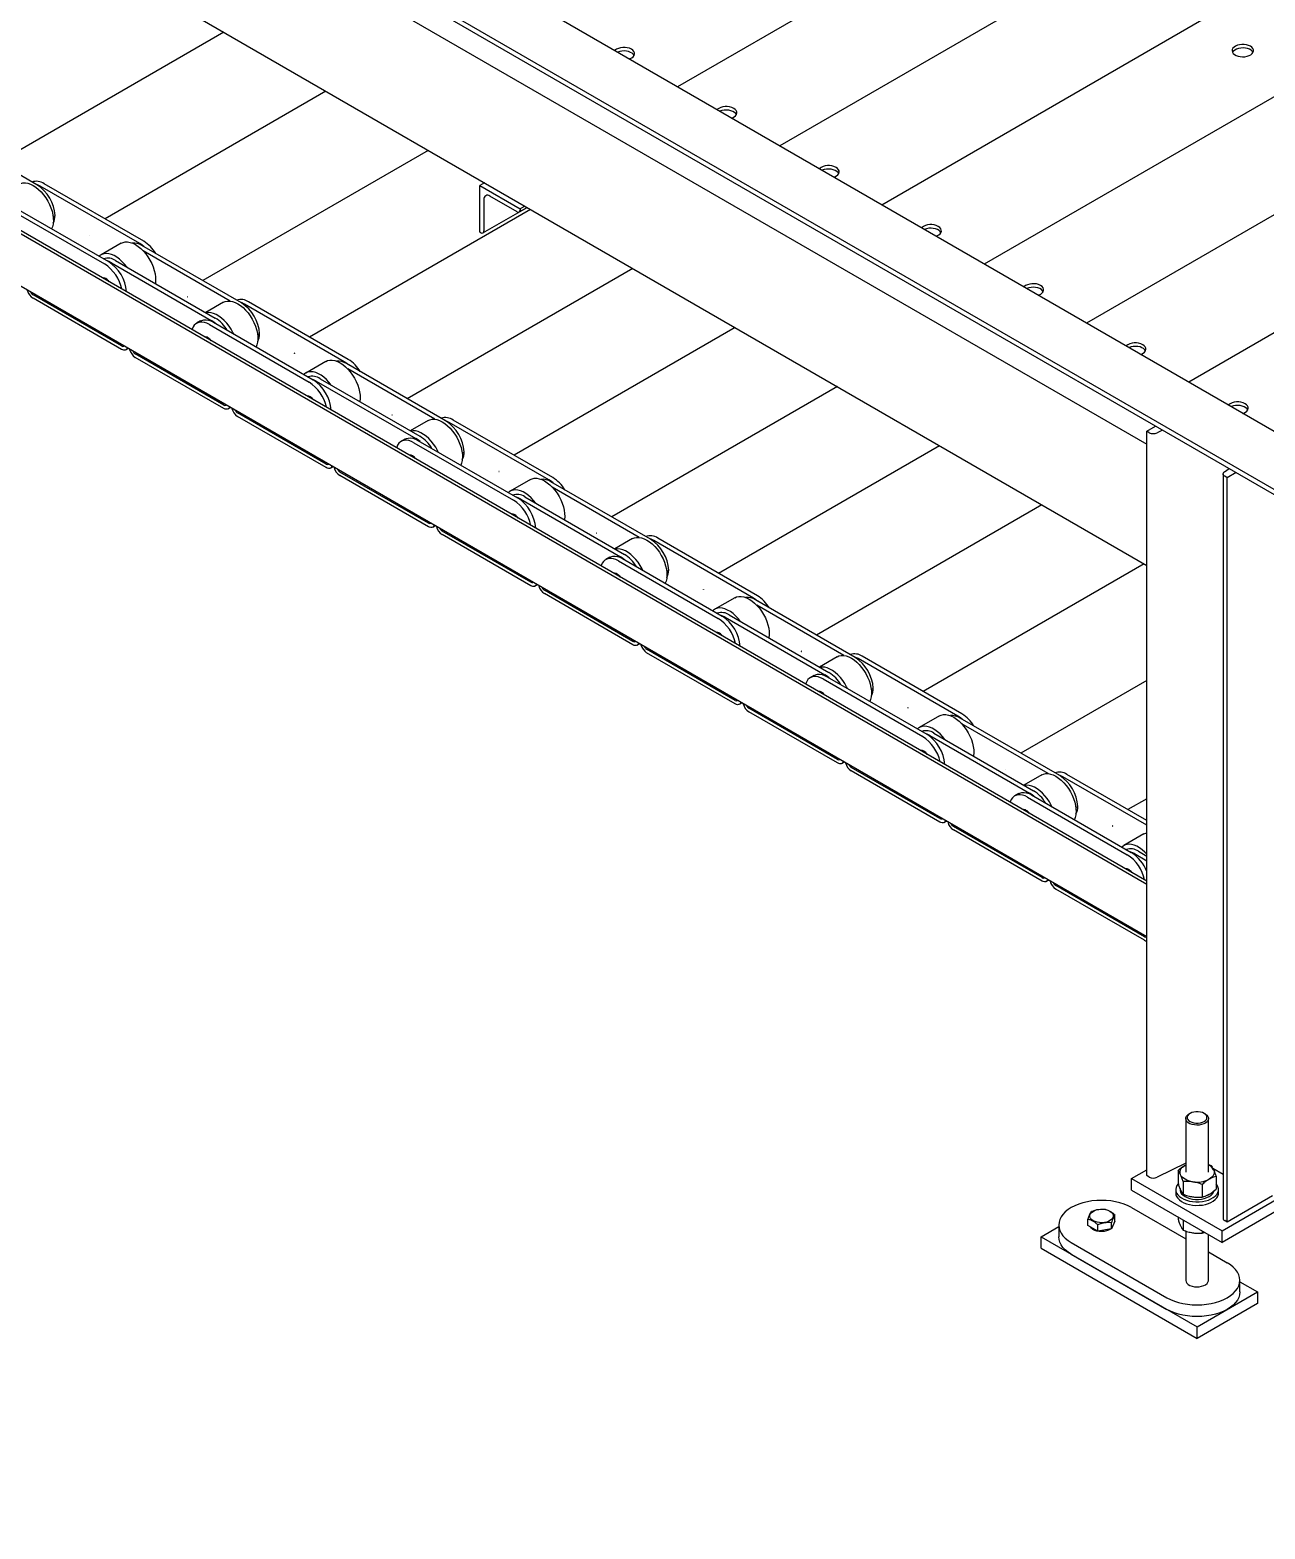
# Model space of a CAD drawing. Header units: millimetres. Extents: x 0 to 11880, y 0 to 8400.
# Drawn here: x 1890 to 2758, y 1337 to 2390 of the extents above; entities that cross this region are included whole.
import ezdxf

# ---------------------------------------------------------------- set-up
doc = ezdxf.new("R2010")
doc.units = ezdxf.units.MM
doc.header["$LTSCALE"] = 20

msp = doc.modelspace()

# ---------------------------------------------------------------- linework, layer by layer
at = {"color": 7, "linetype": 'Continuous', "lineweight": 25}
for p, q in [((4881.34, 885.49), (1653.4, 2748.94)), ((4845.99, 865.08), (1618.04, 2728.53)), ((1618.67, 2724.71), (4846.61, 861.25)), ((1705.73, 2658.11), (2674.46, 2098.87)), ((1705.73, 2573.13), (2674.46, 2013.89)), ((2588.87, 2490.74), (2344.77, 2349.82)), ((2660.72, 2449.27), (2416.61, 2308.35)), ((2732.56, 2407.8), (2488.45, 2266.87)), ((2026.08, 2388.2), (1867.67, 2296.75)), ((2804.4, 2366.32), (2560.29, 2225.4)), ((2674.46, 1792.19), (1705.73, 2351.43)), ((2674.46, 1789.78), (1705.73, 2349.02)), ((2097.92, 2346.72), (1942.69, 2257.11)), ((1894.88, 2281.04), (1824.87, 2321.46)), ((2876.24, 2324.85), (2632.13, 2183.93)), ((2674.46, 1753.04), (1705.73, 2312.28)), ((2169.76, 2305.25), (2011.35, 2213.8)), ((1967.07, 2239.77), (1897.07, 2280.19)), ((1969.9, 2241.41), (1899.9, 2281.82)), ((2209.32, 2282.41), (2206, 2280.5)), ((2206, 2280.5), (2234.29, 2264.17)), ((2206, 2247.84), (2206, 2280.5)), ((2232.17, 2262.13), (2213.07, 2273.15)), ((2948.08, 2283.38), (2703.98, 2142.45)), ((1872.33, 2265.9), (1942.32, 2225.49)), ((1875.15, 2267.53), (1945.15, 2227.12)), ((2241.6, 2263.78), (2086.38, 2174.17)), ((2208.21, 2247.28), (2239.19, 2265.17)), ((2208.83, 2270.7), (2208.83, 2248.66)), ((2233.67, 2261.98), (2239.19, 2265.17)), ((2237.6, 2266.09), (2234.29, 2264.17)), ((2234.29, 2264.17), (2234.29, 2263.36)), ((1906.24, 2258.62), (1907.6, 2259.41)), ((2206.71, 2247.43), (2206, 2247.84)), ((1954.1, 2240.03), (1939.96, 2231.87)), ((2038.56, 2198.1), (1968.56, 2238.51)), ((2030.57, 2199.44), (1969.48, 2234.71)), ((1947.35, 2226.26), (2017.34, 2185.85)), ((1950.18, 2227.89), (2020.17, 2187.49)), ((2313.44, 2222.3), (2155.04, 2130.86)), ((1942.26, 2215.58), (1941.65, 2215.23)), ((1954.34, 2167.92), (1892.12, 2203.84)), ((1954.34, 2165.47), (1892.12, 2201.39)), ((2025.95, 2198.56), (2013.47, 2191.36)), ((2110.76, 2156.83), (2040.75, 2197.24)), ((2113.59, 2158.46), (2043.58, 2198.87)), ((2009.84, 2185.47), (2007.01, 2183.84)), ((2016.01, 2182.95), (2086, 2142.54)), ((2018.84, 2184.58), (2088.83, 2144.18)), ((2385.29, 2180.83), (2230.06, 2091.22)), ((2014.1, 2174.11), (2013.49, 2173.76)), ((2049.92, 2175.68), (2051.28, 2176.46)), ((1957.34, 2165.17), (1958.94, 2166.1)), ((2026.19, 2126.45), (1963.96, 2162.37)), ((2026.19, 2124), (1963.96, 2159.92)), ((2097.79, 2157.08), (2083.65, 2148.92)), ((2182.25, 2115.15), (2112.24, 2155.56)), ((2174.26, 2116.5), (2113.16, 2151.77)), ((2091.03, 2143.31), (2161.03, 2102.91)), ((2093.86, 2144.95), (2163.86, 2104.54)), ((2457.13, 2139.36), (2298.72, 2047.91)), ((2085.94, 2132.63), (2085.33, 2132.28)), ((2029.19, 2123.7), (2030.78, 2124.62)), ((2098.03, 2084.97), (2035.8, 2120.9)), ((2098.03, 2082.52), (2035.8, 2118.45)), ((2169.63, 2115.61), (2157.15, 2108.41)), ((2257.27, 2075.51), (2187.27, 2115.93)), ((2254.44, 2073.88), (2184.44, 2114.29)), ((2674.46, 2108.06), (2680.65, 2111.63)), ((2676.24, 2107.03), (2674.46, 2108.06)), ((2674.46, 1585.47), (2674.46, 2108.06)), ((2685.54, 2108.82), (2681.66, 2106.91)), ((2153.52, 2102.53), (2150.69, 2100.89)), ((2159.69, 2100), (2229.69, 2059.6)), ((2162.52, 2101.64), (2232.52, 2061.23)), ((2528.97, 2097.88), (2373.75, 2008.27)), ((2157.78, 2091.16), (2157.18, 2090.81)), ((2193.6, 2092.73), (2194.97, 2093.52)), ((2101.03, 2082.23), (2102.63, 2083.15)), ((2169.87, 2043.5), (2107.64, 2079.42)), ((2169.87, 2041.05), (2107.64, 2076.97)), ((2241.47, 2074.14), (2227.33, 2065.97)), ((2728.08, 2078.06), (2728.08, 1555.47)), ((2729.04, 2079.56), (2732.34, 2081.79)), ((2731.03, 2075.4), (2729.26, 2076.42)), ((2737.22, 2078.98), (2731.03, 2075.4)), ((2731.03, 1552.81), (2731.03, 2075.4)), ((2325.93, 2032.2), (2255.93, 2072.62)), ((2317.94, 2033.55), (2256.85, 2068.82)), ((2234.72, 2060.37), (2304.71, 2019.96)), ((2237.55, 2062), (2307.54, 2021.59)), ((2600.81, 2056.41), (2442.41, 1964.96)), ((2172.87, 2040.75), (2174.47, 2041.68)), ((2229.62, 2049.69), (2229.02, 2049.34)), ((2241.71, 2002.03), (2179.49, 2037.95)), ((2241.71, 1999.58), (2179.49, 2035.5)), ((2313.31, 2032.66), (2300.84, 2025.46)), ((2398.13, 1990.93), (2328.12, 2031.35)), ((2400.95, 1992.57), (2330.95, 2032.98)), ((2297.21, 2019.58), (2294.38, 2017.95)), ((2303.38, 2017.06), (2373.37, 1976.65)), ((2306.21, 2018.69), (2376.2, 1978.28)), ((2337.29, 2009.78), (2338.65, 2010.57)), ((2672.65, 2014.94), (2517.43, 1925.33)), ((2244.71, 1999.28), (2246.31, 2000.2)), ((2301.47, 2008.21), (2300.86, 2007.86)), ((2313.55, 1960.55), (2251.33, 1996.48)), ((2313.55, 1958.1), (2251.33, 1994.03)), ((2385.16, 1991.19), (2371.01, 1983.03)), ((2469.61, 1949.26), (2399.61, 1989.67)), ((2381.23, 1979.05), (2451.22, 1938.65)), ((2461.62, 1950.6), (2400.53, 1985.87)), ((2378.4, 1977.42), (2448.4, 1937.01)), ((2316.55, 1957.81), (2318.15, 1958.73)), ((2373.31, 1966.74), (2372.7, 1966.39)), ((2385.4, 1919.08), (2323.17, 1955)), ((2385.4, 1916.63), (2323.17, 1952.55)), ((2457, 1949.72), (2444.52, 1942.51)), ((2541.81, 1907.99), (2471.81, 1948.4)), ((2544.64, 1909.62), (2474.63, 1950.03)), ((2440.89, 1936.63), (2438.06, 1935)), ((2447.06, 1934.11), (2517.06, 1893.7)), ((2449.89, 1935.74), (2519.88, 1895.34)), ((2480.97, 1926.83), (2482.34, 1927.62)), ((2674.46, 1933.03), (2586.09, 1882.02)), ((2388.4, 1916.33), (2389.99, 1917.26)), ((2445.15, 1925.27), (2444.54, 1924.92)), ((2457.24, 1877.61), (2395.01, 1913.53)), ((2457.24, 1875.16), (2395.01, 1911.08)), ((2528.84, 1908.24), (2514.7, 1900.08)), ((2613.3, 1866.31), (2543.29, 1906.72)), ((2522.09, 1894.47), (2592.08, 1854.07)), ((2524.91, 1896.11), (2594.91, 1855.7)), ((2605.31, 1867.66), (2544.21, 1902.93)), ((2516.99, 1883.79), (2516.39, 1883.44)), ((2460.24, 1874.86), (2461.84, 1875.78)), ((2529.08, 1836.13), (2466.85, 1872.05)), ((2529.08, 1833.68), (2466.85, 1869.6)), ((2600.68, 1866.77), (2588.21, 1859.57)), ((2674.46, 1831.41), (2615.49, 1865.45)), ((2674.46, 1834.67), (2618.32, 1867.08)), ((2584.58, 1853.69), (2581.75, 1852.05)), ((2593.57, 1852.79), (2663.57, 1812.39)), ((2588.83, 1842.32), (2588.23, 1841.97)), ((2590.75, 1851.16), (2660.74, 1810.76)), ((2624.66, 1843.89), (2626.02, 1844.67)), ((2674.46, 1850.09), (2661.11, 1842.38)), ((2532.08, 1833.39), (2533.68, 1834.31)), ((2600.92, 1794.66), (2538.7, 1830.58)), ((2600.92, 1792.21), (2538.7, 1828.13)), ((2672.52, 1825.3), (2658.38, 1817.13)), ((2665.77, 1811.53), (2674.46, 1806.51)), ((2668.6, 1813.16), (2674.46, 1809.77)), ((2660.68, 1800.85), (2660.07, 1800.5)), ((2603.92, 1791.91), (2605.52, 1792.84)), ((2672.76, 1753.19), (2610.54, 1789.11)), ((2672.76, 1750.74), (2610.54, 1786.66)), ((2701.82, 1625.48), (2701.82, 1587.84)), ((2704.87, 1629.16), (2704.16, 1628.75)), ((2715.47, 1628.75), (2714.77, 1629.16)), ((2717.82, 1587.84), (2717.82, 1625.48)), ((2663.86, 1583.43), (2674.46, 1589.55)), ((2701.82, 1594.24), (2681.66, 1584.32)), ((2701.33, 1592.74), (2701.82, 1593)), ((2701.33, 1592.74), (2701.82, 1592.99)), ((2717.82, 1593.25), (2719.62, 1592.62)), ((2728.08, 1586.35), (2720.97, 1590.46)), ((2663.86, 1583.43), (2727.49, 1546.69)), ((2663.86, 1575.26), (2663.86, 1583.43)), ((2676.24, 1584.45), (2674.46, 1585.47)), ((2696.43, 1589.04), (2696.43, 1580.17)), ((2700.02, 1581.31), (2700.02, 1572.44)), ((2713.4, 1579.24), (2713.4, 1570.37)), ((2723.2, 1584.9), (2723.2, 1576.03)), ((2663.86, 1575.26), (2727.49, 1538.53)), ((2694.82, 1575.67), (2694.82, 1573.22)), ((2697.82, 1576.42), (2697.82, 1575.67)), ((2698.16, 1575.58), (2698.23, 1575.43)), ((2724.82, 1573.22), (2724.82, 1575.67)), ((2727.49, 1546.69), (2769.92, 1571.18)), ((2762.85, 1571.18), (2731.03, 1552.81)), ((2652.12, 1553.5), (2652.12, 1557.85)), ((2663.86, 1563.01), (2701.82, 1541.09)), ((2769.92, 1563.02), (2727.49, 1538.53)), ((2600.22, 1542.6), (2612.64, 1549.77)), ((2612.64, 1550.76), (2612.64, 1542.6)), ((2633.16, 1550.56), (2633.16, 1554.92)), ((2640.1, 1546.56), (2633.16, 1550.56)), ((2640.1, 1546.56), (2640.1, 1550.91)), ((2649.58, 1548.02), (2640.1, 1546.56)), ((2652.12, 1553.5), (2649.58, 1548.02)), ((2649.58, 1548.02), (2649.58, 1552.38)), ((2696.43, 1556.46), (2696.43, 1554.94)), ((2700.02, 1554.39), (2700.02, 1547.21)), ((2731.03, 1552.81), (2729.26, 1553.84)), ((2600.22, 1542.6), (2709.82, 1479.33)), ((2600.22, 1534.43), (2600.22, 1542.6)), ((2621.43, 1538.52), (2688.6, 1499.74)), ((2701.82, 1546.59), (2701.82, 1511.98)), ((2713.4, 1546.66), (2713.4, 1545.14)), ((2717.82, 1511.98), (2717.82, 1544.11)), ((2727.49, 1538.53), (2727.49, 1546.69)), ((2600.22, 1534.43), (2709.82, 1471.16)), ((2621.43, 1530.35), (2688.6, 1491.57)), ((2717.82, 1531.86), (2731.03, 1524.23)), ((2739.82, 1503.82), (2739.82, 1511.98)), ((2739.82, 1510.99), (2752.24, 1503.82)), ((2709.82, 1479.33), (2752.24, 1503.82)), ((2752.24, 1495.65), (2709.82, 1471.16)), ((2752.24, 1503.82), (2752.24, 1495.65)), ((2709.82, 1471.16), (2709.82, 1479.33))]:
    msp.add_line(p, q, dxfattribs=at)
at = {"color": 7, "linetype": 'Continuous', "lineweight": 25, "flags": 128}
for points in [[(2747.23, 2378.31), (2745.96, 2378.9), (2744.51, 2379.31), (2742.93, 2379.54), (2741.31, 2379.57), (2739.72, 2379.39), (2738.23, 2379.02), (2736.91, 2378.47), (2735.83, 2377.78), (2735.03, 2376.96), (2734.56, 2376.07), (2734.42, 2375.13), (2734.64, 2374.21), (2735.2, 2373.33), (2736.08, 2372.54), (2737.22, 2371.88), (2738.59, 2371.37), (2740.11, 2371.05), (2741.72, 2370.92), (2743.34, 2371), (2744.89, 2371.27), (2746.3, 2371.73), (2747.5, 2372.36), (2748.45, 2373.12), (2749.09, 2373.98), (2749.4, 2374.9), (2749.35, 2375.84), (2748.96, 2376.74), (2748.24, 2377.58), (2747.23, 2378.31)], [(2314.39, 2371.9), (2313.91, 2372.6), (2313.04, 2373.39), (2311.89, 2374.05), (2310.52, 2374.56), (2309, 2374.88), (2307.4, 2375.01), (2305.78, 2374.93), (2304.23, 2374.66), (2302.82, 2374.19), (2302.66, 2374.13)], [(2310.91, 2369.37), (2311.57, 2369.61), (2312.78, 2370.24), (2313.72, 2371), (2314.36, 2371.86), (2314.67, 2372.78), (2314.62, 2373.71), (2314.23, 2374.62), (2313.51, 2375.46), (2312.5, 2376.19)], [(2749.12, 2374.03), (2748.64, 2374.72), (2747.77, 2375.51), (2746.62, 2376.18), (2745.25, 2376.68), (2743.73, 2377), (2742.12, 2377.13), (2740.51, 2377.05), (2738.96, 2376.78), (2737.55, 2376.32), (2736.34, 2375.69), (2735.39, 2374.93), (2734.75, 2374.07), (2734.73, 2374.03)], [(2386.23, 2330.43), (2385.75, 2331.13), (2384.88, 2331.92), (2383.73, 2332.58), (2382.37, 2333.08), (2380.84, 2333.41), (2379.24, 2333.53), (2377.62, 2333.46), (2376.07, 2333.18), (2374.66, 2332.72), (2374.5, 2332.65)], [(2382.75, 2327.89), (2383.41, 2328.14), (2384.62, 2328.76), (2385.56, 2329.52), (2386.2, 2330.38), (2386.51, 2331.3), (2386.47, 2332.24), (2386.07, 2333.15), (2385.35, 2333.99), (2384.34, 2334.72)], [(2458.07, 2288.96), (2457.6, 2289.66), (2456.72, 2290.44), (2455.58, 2291.11), (2454.21, 2291.61), (2452.69, 2291.93), (2451.08, 2292.06), (2449.46, 2291.98), (2447.91, 2291.71), (2446.5, 2291.25), (2446.35, 2291.18)], [(2454.59, 2286.42), (2455.25, 2286.66), (2456.46, 2287.29), (2457.41, 2288.05), (2458.05, 2288.91), (2458.35, 2289.83), (2458.31, 2290.77), (2457.92, 2291.67), (2457.2, 2292.51), (2456.18, 2293.24)], [(1882.26, 2281.5), (1883.5, 2282.06), (1885.05, 2282.39), (1886.74, 2282.41), (1888.52, 2282.09), (1890.38, 2281.46), (1892.26, 2280.51)], [(1892.26, 2280.51), (1894.15, 2279.28), (1896, 2277.78), (1897.78, 2276.03), (1899.47, 2274.07), (1901.03, 2271.94), (1902.43, 2269.67), (1903.65, 2267.3), (1904.66, 2264.87), (1905.46, 2262.43), (1906.02, 2260.03), (1906.33, 2257.69), (1906.4, 2255.48), (1906.21, 2253.42), (1905.77, 2251.55), (1905.22, 2250.17)], [(1897.07, 2280.19), (1895.29, 2281.07), (1894.09, 2281.5)], [(1932, 2245.73), (1932.01, 2245.7), (1932.02, 2245.66), (1932.04, 2245.63), (1932.07, 2245.61), (1932.1, 2245.6), (1932.12, 2245.6), (1932.14, 2245.62), (1932.14, 2245.65), (1932.14, 2245.69), (1932.12, 2245.72), (1932.1, 2245.75), (1932.07, 2245.77), (1932.04, 2245.78), (1932.02, 2245.78), (1932.01, 2245.76), (1932, 2245.73)], [(2529.91, 2247.48), (2529.44, 2248.18), (2528.56, 2248.97), (2527.42, 2249.63), (2526.05, 2250.14), (2524.53, 2250.46), (2522.92, 2250.59), (2521.31, 2250.51), (2519.75, 2250.24), (2518.34, 2249.77), (2518.19, 2249.71)], [(2526.43, 2244.95), (2527.09, 2245.19), (2528.3, 2245.82), (2529.25, 2246.58), (2529.89, 2247.44), (2530.19, 2248.36), (2530.15, 2249.29), (2529.76, 2250.2), (2529.04, 2251.04), (2528.02, 2251.77)], [(1957.95, 2223.4), (1956.34, 2225.44), (1954.6, 2227.29), (1952.78, 2228.92), (1950.91, 2230.29), (1949.02, 2231.39), (1947.14, 2232.18), (1945.32, 2232.65), (1943.58, 2232.8), (1941.96, 2232.63), (1940.47, 2232.13), (1939.16, 2231.32), (1938.65, 2230.88)], [(1954.1, 2240.03), (1955.34, 2240.59), (1956.9, 2240.92), (1958.58, 2240.93), (1960.37, 2240.62), (1962.22, 2239.98), (1964.1, 2239.04)], [(1964.1, 2239.04), (1965.99, 2237.81), (1967.84, 2236.3), (1969.62, 2234.56), (1971.31, 2232.6), (1972.87, 2230.47), (1974.27, 2228.19), (1975.49, 2225.82), (1976.51, 2223.4), (1977.3, 2220.96), (1977.86, 2218.55), (1978.17, 2216.22), (1978.24, 2214), (1978.05, 2211.94), (1978.03, 2211.82)], [(1970.05, 2237.65), (1968.85, 2238.6), (1967.07, 2239.77)], [(1947.35, 2226.26), (1945.57, 2227.14), (1944.37, 2227.57)], [(2598.28, 2203.47), (2598.94, 2203.72), (2600.14, 2204.34), (2601.09, 2205.1), (2601.73, 2205.96), (2602.04, 2206.88), (2601.99, 2207.82), (2601.6, 2208.73), (2600.88, 2209.57), (2599.86, 2210.3)], [(2000.66, 2202.42), (2000.67, 2202.39), (2000.68, 2202.35), (2000.7, 2202.32), (2000.73, 2202.3), (2000.76, 2202.29), (2000.78, 2202.29), (2000.8, 2202.31), (2000.8, 2202.34), (2000.8, 2202.37), (2000.78, 2202.41), (2000.76, 2202.44), (2000.73, 2202.46), (2000.7, 2202.47), (2000.68, 2202.47), (2000.67, 2202.45), (2000.66, 2202.42)], [(2601.75, 2206.01), (2601.28, 2206.71), (2600.41, 2207.5), (2599.26, 2208.16), (2597.89, 2208.66), (2596.37, 2208.99), (2594.76, 2209.11), (2593.15, 2209.04), (2591.6, 2208.76), (2590.19, 2208.3), (2590.03, 2208.23)], [(1982.28, 2191.78), (1982.28, 2191.81), (1982.28, 2191.84), (1982.3, 2191.85), (1982.32, 2191.86), (1982.35, 2191.85)], [(2033.12, 2176.34), (2032.6, 2177.38), (2031.29, 2179.71), (2029.81, 2181.92), (2028.18, 2183.97), (2026.44, 2185.82), (2024.62, 2187.45), (2022.75, 2188.82), (2020.86, 2189.91), (2018.99, 2190.7), (2017.16, 2191.18), (2015.42, 2191.33), (2013.81, 2191.16)], [(2025.95, 2198.56), (2027.18, 2199.11), (2028.74, 2199.45), (2030.42, 2199.46), (2032.21, 2199.14), (2034.06, 2198.51), (2035.95, 2197.57)], [(2035.95, 2197.57), (2037.83, 2196.33), (2039.68, 2194.83), (2041.47, 2193.08), (2043.15, 2191.13), (2044.71, 2188.99), (2046.11, 2186.72), (2047.33, 2184.35), (2048.35, 2181.92), (2049.14, 2179.49), (2049.7, 2177.08), (2050.02, 2174.75), (2050.08, 2172.53), (2049.89, 2170.47), (2049.45, 2168.6), (2048.91, 2167.22)], [(2040.75, 2197.24), (2038.97, 2198.12), (2037.77, 2198.55)], [(2016.01, 2182.95), (2014.23, 2183.83), (2012.49, 2184.41), (2010.81, 2184.67), (2009.24, 2184.61), (2007.8, 2184.22), (2006.52, 2183.52), (2005.43, 2182.53), (2004.54, 2181.25), (2003.88, 2179.71), (2003.78, 2179.37)], [(2009.84, 2185.47), (2010.63, 2185.85), (2012.07, 2186.24), (2013.64, 2186.3), (2015.31, 2186.04), (2017.06, 2185.47), (2018.84, 2184.58)], [(2020.32, 2183.73), (2019.12, 2184.68), (2017.34, 2185.85)], [(2670.12, 2162), (2670.78, 2162.24), (2671.99, 2162.87), (2672.93, 2163.63), (2673.57, 2164.49), (2673.88, 2165.41), (2673.83, 2166.34), (2673.44, 2167.25), (2672.72, 2168.09), (2671.71, 2168.82)], [(1958.35, 2166.44), (1958.26, 2166.23), (1957.87, 2165.61), (1957.34, 2165.17), (1956.7, 2164.94), (1955.97, 2164.91), (1955.17, 2165.09), (1954.34, 2165.47)], [(2075.68, 2162.79), (2075.69, 2162.75), (2075.71, 2162.72), (2075.73, 2162.68), (2075.76, 2162.66), (2075.78, 2162.65), (2075.81, 2162.66), (2075.82, 2162.68), (2075.83, 2162.7), (2075.82, 2162.74), (2075.81, 2162.77), (2075.78, 2162.8), (2075.76, 2162.83), (2075.73, 2162.84), (2075.71, 2162.83), (2075.69, 2162.81), (2075.68, 2162.79)], [(2097.79, 2157.08), (2099.02, 2157.64), (2100.58, 2157.97), (2102.27, 2157.98), (2104.05, 2157.67), (2105.9, 2157.04), (2107.79, 2156.09)], [(2673.6, 2164.54), (2673.12, 2165.23), (2672.25, 2166.02), (2671.1, 2166.69), (2669.74, 2167.19), (2668.21, 2167.51), (2666.61, 2167.64), (2664.99, 2167.56), (2663.44, 2167.29), (2662.03, 2166.83), (2661.87, 2166.76)], [(2101.64, 2140.46), (2100.02, 2142.49), (2098.28, 2144.35), (2096.46, 2145.98), (2094.59, 2147.35), (2092.7, 2148.44), (2090.83, 2149.23), (2089.01, 2149.7), (2087.27, 2149.86), (2085.64, 2149.68), (2084.16, 2149.19), (2082.85, 2148.38), (2082.33, 2147.93)], [(2107.79, 2156.09), (2109.67, 2154.86), (2111.52, 2153.36), (2113.31, 2151.61), (2114.99, 2149.65), (2116.55, 2147.52), (2117.95, 2145.25), (2119.17, 2142.88), (2120.19, 2140.45), (2120.98, 2138.01), (2121.54, 2135.61), (2121.86, 2133.27), (2121.92, 2131.06), (2121.73, 2129), (2121.71, 2128.87)], [(2113.74, 2154.7), (2112.54, 2155.66), (2110.76, 2156.83)], [(2091.03, 2143.31), (2089.25, 2144.2), (2088.05, 2144.62)], [(2745.44, 2123.06), (2744.96, 2123.76), (2744.09, 2124.55), (2742.94, 2125.21), (2741.58, 2125.72), (2740.05, 2126.04), (2738.45, 2126.17), (2736.83, 2126.09), (2735.28, 2125.81), (2733.87, 2125.35), (2733.71, 2125.29)], [(2741.96, 2120.53), (2742.62, 2120.77), (2743.83, 2121.4), (2744.77, 2122.16), (2745.41, 2123.02), (2745.72, 2123.94), (2745.68, 2124.87), (2745.28, 2125.78), (2744.56, 2126.62), (2743.55, 2127.35)], [(2030.19, 2124.97), (2030.1, 2124.76), (2029.71, 2124.14), (2029.19, 2123.7), (2028.54, 2123.46), (2027.81, 2123.43), (2027.01, 2123.61), (2026.19, 2124)], [(2144.34, 2119.47), (2144.35, 2119.44), (2144.37, 2119.41), (2144.39, 2119.37), (2144.42, 2119.35), (2144.44, 2119.34), (2144.47, 2119.35), (2144.48, 2119.37), (2144.49, 2119.39), (2144.48, 2119.43), (2144.47, 2119.46), (2144.44, 2119.49), (2144.42, 2119.52), (2144.39, 2119.53), (2144.37, 2119.52), (2144.35, 2119.5), (2144.34, 2119.47)], [(2169.63, 2115.61), (2170.86, 2116.17), (2172.42, 2116.5), (2174.11, 2116.51), (2175.89, 2116.2), (2177.74, 2115.56), (2179.63, 2114.62)], [(2184.44, 2114.29), (2182.66, 2115.18), (2181.46, 2115.6)], [(2125.97, 2108.83), (2125.96, 2108.86), (2125.97, 2108.89), (2125.98, 2108.91), (2126, 2108.91), (2126.03, 2108.9)], [(2176.8, 2093.39), (2176.29, 2094.43), (2174.97, 2096.76), (2173.49, 2098.97), (2171.87, 2101.02), (2170.13, 2102.87), (2168.3, 2104.5), (2166.43, 2105.87), (2164.54, 2106.96), (2162.67, 2107.75), (2160.85, 2108.23), (2159.11, 2108.38), (2157.5, 2108.21)], [(2179.63, 2114.62), (2181.51, 2113.39), (2183.37, 2111.88), (2185.15, 2110.14), (2186.84, 2108.18), (2188.39, 2106.05), (2189.8, 2103.77), (2191.01, 2101.4), (2192.03, 2098.98), (2192.83, 2096.54), (2193.39, 2094.13), (2193.7, 2091.8), (2193.76, 2089.58), (2193.57, 2087.52), (2193.14, 2085.65), (2192.59, 2084.28)], [(2159.69, 2100), (2157.91, 2100.89), (2156.17, 2101.46), (2154.49, 2101.72), (2152.92, 2101.66), (2151.48, 2101.27), (2150.2, 2100.58), (2149.11, 2099.58), (2148.23, 2098.3), (2147.57, 2096.77), (2147.46, 2096.42)], [(2153.52, 2102.53), (2154.31, 2102.91), (2155.75, 2103.29), (2157.32, 2103.36), (2159, 2103.1), (2160.74, 2102.52), (2162.52, 2101.64)], [(2164.01, 2100.78), (2162.81, 2101.74), (2161.03, 2102.91)], [(2102.03, 2083.49), (2101.95, 2083.29), (2101.55, 2082.67), (2101.03, 2082.23), (2100.38, 2081.99), (2099.65, 2081.96), (2098.85, 2082.14), (2098.03, 2082.52)], [(2219.37, 2079.84), (2219.37, 2079.8), (2219.39, 2079.77), (2219.41, 2079.74), (2219.44, 2079.72), (2219.47, 2079.71), (2219.49, 2079.71), (2219.5, 2079.73), (2219.51, 2079.76), (2219.5, 2079.79), (2219.49, 2079.83), (2219.47, 2079.86), (2219.44, 2079.88), (2219.41, 2079.89), (2219.39, 2079.88), (2219.37, 2079.87), (2219.37, 2079.84)], [(2241.47, 2074.14), (2242.71, 2074.69), (2244.26, 2075.03), (2245.95, 2075.04), (2247.74, 2074.72), (2249.59, 2074.09), (2251.47, 2073.15)], [(2257.42, 2071.75), (2256.22, 2072.71), (2254.44, 2073.88)], [(2729.26, 2076.42), (2728.78, 2076.76), (2728.42, 2077.13), (2728.19, 2077.54), (2728.09, 2077.97), (2728.13, 2078.39), (2728.3, 2078.81), (2728.61, 2079.2), (2729.04, 2079.56)], [(2245.32, 2057.51), (2243.71, 2059.54), (2241.97, 2061.4), (2240.15, 2063.03), (2238.27, 2064.4), (2236.38, 2065.49), (2234.51, 2066.28), (2232.69, 2066.76), (2230.95, 2066.91), (2229.33, 2066.74), (2227.84, 2066.24), (2226.53, 2065.43), (2226.02, 2064.98)], [(2251.47, 2073.15), (2253.36, 2071.91), (2255.21, 2070.41), (2256.99, 2068.66), (2258.68, 2066.71), (2260.24, 2064.57), (2261.64, 2062.3), (2262.86, 2059.93), (2263.87, 2057.5), (2264.67, 2055.07), (2265.23, 2052.66), (2265.54, 2050.33), (2265.61, 2048.11), (2265.42, 2046.05), (2265.4, 2045.92)], [(2234.72, 2060.37), (2232.94, 2061.25), (2231.74, 2061.68)], [(2173.87, 2042.02), (2173.79, 2041.81), (2173.4, 2041.19), (2172.87, 2040.75), (2172.23, 2040.52), (2171.49, 2040.49), (2170.7, 2040.67), (2169.87, 2041.05)], [(2288.03, 2036.53), (2288.03, 2036.49), (2288.05, 2036.46), (2288.07, 2036.43), (2288.1, 2036.41), (2288.13, 2036.4), (2288.15, 2036.4), (2288.16, 2036.42), (2288.17, 2036.45), (2288.16, 2036.48), (2288.15, 2036.52), (2288.13, 2036.55), (2288.1, 2036.57), (2288.07, 2036.58), (2288.05, 2036.57), (2288.03, 2036.56), (2288.03, 2036.53)], [(2313.31, 2032.66), (2314.55, 2033.22), (2316.11, 2033.55), (2317.79, 2033.56), (2319.58, 2033.25), (2321.43, 2032.62), (2323.31, 2031.67)], [(2323.31, 2031.67), (2325.2, 2030.44), (2327.05, 2028.94), (2328.83, 2027.19), (2330.52, 2025.23), (2332.08, 2023.1), (2333.48, 2020.83), (2334.7, 2018.46), (2335.72, 2016.03), (2336.51, 2013.59), (2337.07, 2011.19), (2337.38, 2008.85), (2337.45, 2006.64), (2337.26, 2004.58), (2336.82, 2002.71), (2336.28, 2001.33)], [(2328.12, 2031.35), (2326.34, 2032.23), (2325.14, 2032.66)], [(2269.65, 2025.88), (2269.64, 2025.91), (2269.65, 2025.94), (2269.66, 2025.96), (2269.69, 2025.96), (2269.71, 2025.96)], [(2320.48, 2010.45), (2319.97, 2011.49), (2318.66, 2013.81), (2317.18, 2016.02), (2315.55, 2018.07), (2313.81, 2019.93), (2311.99, 2021.56), (2310.12, 2022.93), (2308.23, 2024.02), (2306.35, 2024.81), (2304.53, 2025.28), (2302.79, 2025.44), (2301.18, 2025.26)], [(2303.38, 2017.06), (2301.6, 2017.94), (2299.85, 2018.52), (2298.18, 2018.78), (2296.61, 2018.71), (2295.17, 2018.33), (2293.89, 2017.63), (2292.79, 2016.63), (2291.91, 2015.35), (2291.25, 2013.82), (2291.14, 2013.47)], [(2297.21, 2019.58), (2297.99, 2019.96), (2299.43, 2020.34), (2301.01, 2020.41), (2302.68, 2020.15), (2304.43, 2019.57), (2306.21, 2018.69)], [(2307.69, 2017.83), (2306.49, 2018.79), (2304.71, 2019.96)], [(2245.72, 2000.55), (2245.63, 2000.34), (2245.24, 1999.72), (2244.71, 1999.28), (2244.07, 1999.04), (2243.33, 1999.01), (2242.54, 1999.19), (2241.71, 1999.58)], [(2363.05, 1996.89), (2363.06, 1996.86), (2363.07, 1996.82), (2363.1, 1996.79), (2363.12, 1996.77), (2363.15, 1996.76), (2363.17, 1996.76), (2363.19, 1996.78), (2363.19, 1996.81), (2363.19, 1996.84), (2363.17, 1996.88), (2363.15, 1996.91), (2363.12, 1996.93), (2363.1, 1996.94), (2363.07, 1996.94), (2363.06, 1996.92), (2363.05, 1996.89)], [(2385.16, 1991.19), (2386.39, 1991.74), (2387.95, 1992.08), (2389.63, 1992.09), (2391.42, 1991.78), (2393.27, 1991.14), (2395.16, 1990.2)], [(2395.16, 1990.2), (2397.04, 1988.97), (2398.89, 1987.46), (2400.68, 1985.72), (2402.36, 1983.76), (2403.92, 1981.63), (2405.32, 1979.35), (2406.54, 1976.98), (2407.56, 1974.56), (2408.35, 1972.12), (2408.91, 1969.71), (2409.23, 1967.38), (2409.29, 1965.16), (2409.1, 1963.1), (2409.08, 1962.97)], [(2401.1, 1988.81), (2399.9, 1989.76), (2398.13, 1990.93)], [(2389.01, 1974.56), (2387.39, 1976.6), (2385.65, 1978.45), (2383.83, 1980.08), (2381.96, 1981.45), (2380.07, 1982.54), (2378.2, 1983.33), (2376.37, 1983.81), (2374.64, 1983.96), (2373.01, 1983.79), (2371.53, 1983.29), (2370.21, 1982.48), (2369.7, 1982.03)], [(2378.4, 1977.42), (2376.62, 1978.3), (2375.42, 1978.73)], [(2317.56, 1959.07), (2317.47, 1958.87), (2317.08, 1958.24), (2316.55, 1957.81), (2315.91, 1957.57), (2315.18, 1957.54), (2314.38, 1957.72), (2313.55, 1958.1)], [(2431.71, 1953.58), (2431.72, 1953.55), (2431.73, 1953.51), (2431.76, 1953.48), (2431.78, 1953.46), (2431.81, 1953.45), (2431.83, 1953.45), (2431.85, 1953.47), (2431.85, 1953.5), (2431.85, 1953.53), (2431.83, 1953.57), (2431.81, 1953.6), (2431.78, 1953.62), (2431.76, 1953.63), (2431.73, 1953.63), (2431.72, 1953.61), (2431.71, 1953.58)], [(2457, 1949.72), (2458.23, 1950.27), (2459.79, 1950.61), (2461.48, 1950.62), (2463.26, 1950.3), (2465.11, 1949.67), (2467, 1948.73)], [(2467, 1948.73), (2468.88, 1947.49), (2470.73, 1945.99), (2472.52, 1944.24), (2474.2, 1942.29), (2475.76, 1940.15), (2477.16, 1937.88), (2478.38, 1935.51), (2479.4, 1933.08), (2480.19, 1930.65), (2480.75, 1928.24), (2481.07, 1925.91), (2481.13, 1923.69), (2480.94, 1921.63), (2480.5, 1919.76), (2479.96, 1918.38)], [(2471.81, 1948.4), (2470.03, 1949.28), (2468.83, 1949.71)], [(2413.33, 1942.93), (2413.33, 1942.97), (2413.33, 1943), (2413.35, 1943.01), (2413.37, 1943.02), (2413.4, 1943.01)], [(2440.89, 1936.63), (2441.68, 1937.01), (2443.12, 1937.4), (2444.69, 1937.46), (2446.37, 1937.2), (2448.11, 1936.62), (2449.89, 1935.74)], [(2464.17, 1927.5), (2463.66, 1928.54), (2462.34, 1930.87), (2460.86, 1933.07), (2459.23, 1935.12), (2457.49, 1936.98), (2455.67, 1938.61), (2453.8, 1939.98), (2451.91, 1941.07), (2450.04, 1941.86), (2448.22, 1942.34), (2446.48, 1942.49), (2444.86, 1942.32)], [(2451.37, 1934.88), (2450.18, 1935.84), (2448.4, 1937.01)], [(2447.06, 1934.11), (2445.28, 1934.99), (2443.54, 1935.57), (2441.86, 1935.83), (2440.29, 1935.77), (2438.85, 1935.38), (2437.57, 1934.68), (2436.48, 1933.68), (2435.59, 1932.41), (2434.93, 1930.87), (2434.83, 1930.52)], [(2389.4, 1917.6), (2389.32, 1917.39), (2388.92, 1916.77), (2388.4, 1916.33), (2387.75, 1916.1), (2387.02, 1916.07), (2386.22, 1916.25), (2385.4, 1916.63)], [(2506.74, 1913.94), (2506.74, 1913.91), (2506.76, 1913.87), (2506.78, 1913.84), (2506.81, 1913.82), (2506.83, 1913.81), (2506.86, 1913.82), (2506.87, 1913.83), (2506.88, 1913.86), (2506.87, 1913.9), (2506.86, 1913.93), (2506.83, 1913.96), (2506.81, 1913.98), (2506.78, 1913.99), (2506.76, 1913.99), (2506.74, 1913.97), (2506.74, 1913.94)], [(2528.84, 1908.24), (2530.08, 1908.8), (2531.63, 1909.13), (2533.32, 1909.14), (2535.1, 1908.83), (2536.95, 1908.19), (2538.84, 1907.25)], [(2538.84, 1907.25), (2540.72, 1906.02), (2542.58, 1904.52), (2544.36, 1902.77), (2546.05, 1900.81), (2547.6, 1898.68), (2549.01, 1896.41), (2550.23, 1894.04), (2551.24, 1891.61), (2552.04, 1889.17), (2552.6, 1886.77), (2552.91, 1884.43), (2552.97, 1882.22), (2552.78, 1880.15), (2552.76, 1880.03)], [(2544.79, 1905.86), (2543.59, 1906.81), (2541.81, 1907.99)], [(2532.69, 1891.62), (2531.08, 1893.65), (2529.34, 1895.51), (2527.51, 1897.13), (2525.64, 1898.51), (2523.75, 1899.6), (2521.88, 1900.39), (2520.06, 1900.86), (2518.32, 1901.01), (2516.69, 1900.84), (2515.21, 1900.35), (2513.9, 1899.54), (2513.38, 1899.09)], [(2522.09, 1894.47), (2520.31, 1895.36), (2519.11, 1895.78)], [(2461.24, 1876.12), (2461.16, 1875.92), (2460.77, 1875.3), (2460.24, 1874.86), (2459.59, 1874.62), (2458.86, 1874.59), (2458.07, 1874.77), (2457.24, 1875.16)], [(2575.4, 1870.63), (2575.4, 1870.6), (2575.42, 1870.56), (2575.44, 1870.53), (2575.47, 1870.51), (2575.49, 1870.5), (2575.52, 1870.51), (2575.53, 1870.52), (2575.54, 1870.55), (2575.53, 1870.59), (2575.52, 1870.62), (2575.49, 1870.65), (2575.47, 1870.67), (2575.44, 1870.68), (2575.42, 1870.68), (2575.4, 1870.66), (2575.4, 1870.63)], [(2600.68, 1866.77), (2601.92, 1867.32), (2603.47, 1867.66), (2605.16, 1867.67), (2606.95, 1867.36), (2608.8, 1866.72), (2610.68, 1865.78)], [(2610.68, 1865.78), (2612.57, 1864.54), (2614.42, 1863.04), (2616.2, 1861.3), (2617.89, 1859.34), (2619.45, 1857.2), (2620.85, 1854.93), (2622.07, 1852.56), (2623.08, 1850.14), (2623.88, 1847.7), (2624.44, 1845.29), (2624.75, 1842.96), (2624.82, 1840.74), (2624.63, 1838.68), (2624.19, 1836.81), (2623.64, 1835.44)], [(2615.49, 1865.45), (2613.71, 1866.33), (2612.51, 1866.76)], [(2557.02, 1859.99), (2557.01, 1860.02), (2557.02, 1860.05), (2557.03, 1860.07), (2557.06, 1860.07), (2557.08, 1860.06)], [(2590.75, 1851.16), (2588.97, 1852.04), (2587.22, 1852.62), (2585.55, 1852.88), (2583.97, 1852.82), (2582.53, 1852.43), (2581.25, 1851.74), (2580.16, 1850.74), (2579.28, 1849.46), (2578.62, 1847.93), (2578.51, 1847.58)], [(2584.58, 1853.69), (2585.36, 1854.07), (2586.8, 1854.45), (2588.38, 1854.51), (2590.05, 1854.25), (2591.8, 1853.68), (2593.57, 1852.79)], [(2607.85, 1844.55), (2607.34, 1845.59), (2606.03, 1847.92), (2604.54, 1850.13), (2602.92, 1852.18), (2601.18, 1854.03), (2599.36, 1855.66), (2597.48, 1857.03), (2595.59, 1858.12), (2593.72, 1858.91), (2591.9, 1859.39), (2590.16, 1859.54), (2588.55, 1859.37)], [(2595.06, 1851.94), (2593.86, 1852.89), (2592.08, 1854.07)], [(2533.08, 1834.65), (2533, 1834.44), (2532.61, 1833.82), (2532.08, 1833.39), (2531.44, 1833.15), (2530.7, 1833.12), (2529.91, 1833.3), (2529.08, 1833.68)], [(2650.42, 1831), (2650.43, 1830.96), (2650.44, 1830.93), (2650.46, 1830.9), (2650.49, 1830.87), (2650.52, 1830.87), (2650.54, 1830.87), (2650.56, 1830.89), (2650.56, 1830.92), (2650.56, 1830.95), (2650.54, 1830.99), (2650.52, 1831.02), (2650.49, 1831.04), (2650.46, 1831.05), (2650.44, 1831.04), (2650.43, 1831.03), (2650.42, 1831)], [(2672.52, 1825.3), (2673.76, 1825.85), (2674.46, 1826.05)], [(2674.46, 1811.04), (2673.02, 1812.56), (2671.2, 1814.19), (2669.33, 1815.56), (2667.44, 1816.65), (2665.56, 1817.44), (2663.74, 1817.92), (2662, 1818.07), (2660.38, 1817.89), (2658.9, 1817.4), (2657.58, 1816.59), (2657.07, 1816.14)], [(2665.77, 1811.53), (2663.99, 1812.41), (2662.79, 1812.84)], [(2604.93, 1793.18), (2604.84, 1792.97), (2604.45, 1792.35), (2603.92, 1791.91), (2603.28, 1791.67), (2602.55, 1791.65), (2601.75, 1791.83), (2600.92, 1792.21)], [(2715.47, 1628.75), (2716.56, 1627.97), (2717.33, 1627.08), (2717.74, 1626.11), (2717.79, 1625.11), (2717.46, 1624.13), (2716.78, 1623.21), (2715.77, 1622.4), (2714.48, 1621.73), (2712.98, 1621.24), (2711.32, 1620.95), (2709.6, 1620.87), (2707.89, 1621), (2706.26, 1621.35), (2704.81, 1621.88), (2703.58, 1622.59), (2702.65, 1623.43), (2702.05, 1624.37), (2701.82, 1625.36), (2701.96, 1626.35), (2702.47, 1627.31), (2703.32, 1628.18), (2704.16, 1628.75)], [(2714.77, 1629.16), (2713.54, 1629.72), (2712.13, 1630.11), (2710.6, 1630.32), (2709.03, 1630.32), (2707.51, 1630.11), (2706.09, 1629.72), (2704.87, 1629.16), (2703.89, 1628.45), (2703.21, 1627.63), (2702.86, 1626.75), (2702.86, 1625.85), (2703.21, 1624.97), (2703.89, 1624.15), (2704.87, 1623.44), (2706.09, 1622.88), (2707.51, 1622.49), (2709.03, 1622.28), (2710.6, 1622.28), (2712.13, 1622.49), (2713.54, 1622.88), (2714.77, 1623.44), (2715.74, 1624.15), (2716.42, 1624.97), (2716.77, 1625.85), (2716.77, 1626.75), (2716.42, 1627.63), (2715.74, 1628.45), (2714.77, 1629.16)], [(2698.23, 1586.05), (2697.92, 1586.94), (2697.82, 1587.84), (2697.92, 1588.75), (2698.23, 1589.63), (2698.73, 1590.49), (2699.42, 1591.3), (2700.3, 1592.06), (2701.33, 1592.74)], [(2721.41, 1589.63), (2721.71, 1588.75), (2721.82, 1587.84), (2721.71, 1586.94), (2721.41, 1586.05), (2720.9, 1585.19), (2720.21, 1584.38), (2719.34, 1583.62), (2718.3, 1582.94)], [(2696.57, 1579.74), (2696.5, 1579.66), (2695.61, 1578.44), (2695.04, 1577.16), (2694.82, 1575.84), (2694.95, 1574.52), (2695.43, 1573.22), (2696.25, 1571.98), (2697.39, 1570.83), (2698.81, 1569.79), (2700.5, 1568.89), (2702.4, 1568.15), (2704.48, 1567.58), (2706.68, 1567.21), (2708.96, 1567.03), (2711.25, 1567.05), (2713.51, 1567.28), (2715.69, 1567.71), (2717.73, 1568.32), (2719.58, 1569.1), (2721.2, 1570.04), (2722.56, 1571.11), (2723.62, 1572.28), (2724.35, 1573.54), (2724.75, 1574.85), (2724.79, 1576.17), (2724.49, 1577.49), (2723.83, 1578.76), (2723.2, 1579.58)], [(2706.71, 1581.15), (2705.22, 1581.44), (2703.82, 1581.84), (2702.51, 1582.34), (2701.33, 1582.94), (2700.3, 1583.62), (2699.42, 1584.38), (2698.73, 1585.19), (2698.23, 1586.05)], [(2663.86, 1563.01), (2661.35, 1564.3), (2658.6, 1565.43), (2655.66, 1566.37), (2652.55, 1567.11), (2649.32, 1567.65), (2646, 1567.97), (2642.64, 1568.08), (2639.28, 1567.97), (2635.97, 1567.65), (2632.73, 1567.11), (2629.63, 1566.37), (2626.68, 1565.43), (2623.94, 1564.3), (2621.43, 1563.01)], [(2694.82, 1573.22), (2694.95, 1572.07), (2695.43, 1570.77), (2696.25, 1569.53), (2697.39, 1568.38), (2698.81, 1567.34), (2700.5, 1566.44), (2702.4, 1565.7), (2704.48, 1565.13), (2706.68, 1564.76), (2708.96, 1564.58), (2711.25, 1564.61), (2713.51, 1564.83), (2715.69, 1565.26), (2717.73, 1565.87), (2719.58, 1566.65), (2721.2, 1567.59), (2722.56, 1568.66), (2723.62, 1569.83), (2724.35, 1571.09), (2724.75, 1572.4), (2724.82, 1573.22)], [(2697.82, 1575.67), (2697.86, 1575.07), (2698.23, 1573.88), (2698.94, 1572.75), (2699.99, 1571.7), (2701.33, 1570.78), (2702.93, 1570), (2704.75, 1569.4), (2706.71, 1568.98), (2708.77, 1568.77), (2710.86, 1568.77), (2712.92, 1568.98), (2714.89, 1569.4), (2716.7, 1570), (2718.3, 1570.78), (2719.65, 1571.7), (2720.69, 1572.75), (2721.41, 1573.88), (2721.72, 1574.78)], [(2705.81, 1570.7), (2706.71, 1570.53), (2706.94, 1570.5)], [(2717.14, 1571.74), (2718.3, 1572.33), (2719.03, 1572.79)], [(2621.43, 1563.01), (2619.19, 1561.56), (2617.24, 1559.98), (2615.61, 1558.28), (2614.33, 1556.48), (2613.39, 1554.62), (2612.83, 1552.7), (2612.64, 1550.76), (2612.83, 1548.82), (2613.39, 1546.91), (2614.33, 1545.04), (2615.61, 1543.25), (2617.24, 1541.55), (2619.19, 1539.97), (2621.43, 1538.52)], [(2636.82, 1553.77), (2635.74, 1554.54), (2634.96, 1555.43), (2634.51, 1556.39), (2634.42, 1557.38), (2634.69, 1558.36), (2635.31, 1559.29), (2636.24, 1560.12), (2637.46, 1560.83), (2638.9, 1561.37), (2640.51, 1561.72), (2642.21, 1561.88), (2643.93, 1561.83), (2645.59, 1561.57), (2647.13, 1561.12), (2648.46, 1560.49), (2649.55, 1559.72), (2650.33, 1558.84), (2650.77, 1557.88), (2650.86, 1556.88), (2650.59, 1555.9), (2649.98, 1554.98), (2649.04, 1554.14), (2647.82, 1553.44), (2646.38, 1552.9), (2644.77, 1552.54), (2643.07, 1552.39), (2641.35, 1552.44), (2639.69, 1552.7), (2638.16, 1553.15), (2636.82, 1553.77)], [(2648.95, 1547.93), (2648.88, 1547.87), (2647.65, 1547.16), (2646.2, 1546.63), (2644.57, 1546.28), (2642.86, 1546.15), (2641.13, 1546.23), (2639.48, 1546.52), (2637.97, 1547.01), (2636.69, 1547.68), (2635.68, 1548.49), (2634.99, 1549.41), (2634.93, 1549.54)], [(2650.57, 1550.16), (2650.41, 1549.65), (2650.04, 1549)], [(2621.43, 1530.35), (2619.19, 1531.8), (2617.24, 1533.38), (2615.61, 1535.08), (2614.33, 1536.88), (2613.39, 1538.74), (2612.83, 1540.66), (2612.64, 1542.6)], [(2731.03, 1499.74), (2733.27, 1501.19), (2735.22, 1502.77), (2736.85, 1504.47), (2738.13, 1506.26), (2739.06, 1508.13), (2739.63, 1510.05), (2739.82, 1511.98), (2739.63, 1513.92), (2739.06, 1515.84), (2738.13, 1517.7), (2736.85, 1519.5), (2735.22, 1521.2), (2733.27, 1522.78), (2731.03, 1524.23)], [(2701.82, 1511.98), (2701.82, 1511.86), (2702.05, 1510.87), (2702.65, 1509.93), (2703.58, 1509.09), (2704.81, 1508.38), (2706.26, 1507.85), (2707.89, 1507.5), (2709.6, 1507.37), (2711.32, 1507.45), (2712.98, 1507.74), (2714.48, 1508.23), (2715.77, 1508.9), (2716.78, 1509.71), (2717.46, 1510.63), (2717.79, 1511.61), (2717.82, 1511.98)], [(2688.6, 1499.74), (2691.11, 1498.44), (2693.86, 1497.32), (2696.8, 1496.38), (2699.91, 1495.64), (2703.14, 1495.1), (2706.46, 1494.77), (2709.82, 1494.67), (2713.18, 1494.77), (2716.49, 1495.1), (2719.73, 1495.64), (2722.83, 1496.38), (2725.78, 1497.32), (2728.52, 1498.44), (2731.03, 1499.74)], [(2739.82, 1503.82), (2739.63, 1501.88), (2739.06, 1499.97), (2738.13, 1498.1), (2736.85, 1496.3), (2735.22, 1494.6), (2733.27, 1493.02), (2731.03, 1491.57)], [(2731.03, 1491.57), (2728.52, 1490.28), (2725.78, 1489.15), (2722.83, 1488.22), (2719.73, 1487.47), (2716.49, 1486.93), (2713.18, 1486.61), (2709.82, 1486.5), (2706.46, 1486.61), (2703.14, 1486.93), (2699.91, 1487.47), (2696.8, 1488.22), (2693.86, 1489.15), (2691.11, 1490.28), (2688.6, 1491.57)]]:
    msp.add_lwpolyline(points, dxfattribs=at)
at = {"color": 7, "linetype": 'Continuous', "lineweight": 25}
for centre, radius, start, end in [((2307.27, 2366.9), 10.66, 60.65087, 128.21628), ((2379.11, 2325.43), 10.66, 60.65087, 128.21628), ((2450.96, 2283.95), 10.66, 60.65087, 128.21628), ((1894.54, 2274.27), 9.26, 54.64149, 109.32166), ((1879.97, 2257.72), 27.68, 3.50348, 57.41561), ((2211.42, 2271.12), 2.62, 50.79671, 189.21404), ((2232.99, 2263.15), 1.31, 230.79671, 9.21404), ((1896.6, 2259.28), 11, 331.81777, 0.69498), ((2522.8, 2242.48), 10.66, 60.65087, 128.21628), ((2207.54, 2248.45), 1.31, 230.79671, 9.21404), ((1962.83, 2229.74), 10.47, 56.81958, 95.7907), ((1956.29, 2219.56), 25.74, 31.14332, 58.07671), ((1944.82, 2220.35), 9.26, 54.64149, 109.32166), ((1927.07, 2201.87), 28.11, 12.13204, 57.14754), ((1930.17, 2203.74), 27.77, 4.41367, 57.35688), ((1941.56, 2212.7), 2.98, 55.54399, 101.47595), ((1939.21, 2208.64), 7.67, 34.58883, 58.27026), ((2594.64, 2201), 10.66, 60.65087, 128.21628), ((1897.28, 2209.32), 9.46, 194.28318, 236.93252), ((1894.52, 2207.63), 4.49, 207.02991, 237.57619), ((2038.23, 2191.32), 9.26, 54.64149, 109.32166), ((1982.28, 2191.73), 0.136, 346.78367, 60.51887), ((2023.65, 2174.77), 27.68, 3.50348, 57.41561), ((2006.56, 2165.64), 25.74, 31.14332, 58.07671), ((1955.21, 2169.08), 1.44, 233.23182, 300.39119), ((2013.4, 2171.23), 2.98, 55.54399, 101.47595), ((2011.05, 2167.16), 7.67, 34.58883, 58.27026), ((2040.28, 2176.33), 11, 331.81768, 0.69499), ((2666.48, 2159.53), 10.66, 60.65087, 128.21628), ((1969.12, 2167.84), 9.46, 194.28318, 236.93252), ((1966.37, 2166.16), 4.49, 207.02991, 237.57619), ((2099.98, 2136.62), 25.74, 31.14332, 58.07671), ((2106.51, 2146.8), 10.47, 56.81958, 95.79066), ((2088.51, 2137.4), 9.26, 54.64149, 109.32166), ((2070.75, 2118.93), 28.11, 12.13204, 57.14754), ((2073.85, 2120.79), 27.77, 4.41367, 57.35688), ((2027.05, 2127.6), 1.44, 233.23182, 300.39119), ((2085.24, 2129.75), 2.98, 55.54399, 101.47595), ((2082.89, 2125.69), 7.67, 34.58883, 58.27026), ((2738.32, 2118.06), 10.66, 60.65087, 128.21628), ((2040.96, 2126.37), 9.46, 194.28318, 236.93252), ((2038.21, 2124.68), 4.49, 207.02991, 237.57619), ((2181.91, 2108.38), 9.26, 54.64149, 109.32166), ((2125.96, 2108.78), 0.136, 346.78367, 60.51887), ((2167.34, 2091.82), 27.68, 3.50348, 57.41561), ((2679.08, 2112.56), 6.21, 242.79205, 294.56881), ((2150.25, 2082.7), 25.74, 31.14332, 58.07671), ((2098.89, 2086.13), 1.44, 233.23182, 300.39119), ((2157.08, 2088.28), 2.98, 55.54399, 101.47595), ((2154.74, 2084.22), 7.67, 34.58883, 58.27026), ((2183.97, 2093.38), 11, 331.81764, 0.69499), ((2112.8, 2084.9), 9.46, 194.28318, 236.93252), ((2110.05, 2083.21), 4.49, 207.02991, 237.57619), ((2250.2, 2063.85), 10.47, 56.81958, 95.79068), ((2243.66, 2053.67), 25.74, 31.14332, 58.07671), ((2232.19, 2054.45), 9.26, 54.64149, 109.32166), ((2214.44, 2035.98), 28.11, 12.13204, 57.14754), ((2217.54, 2037.84), 27.77, 4.4009, 57.35768), ((2170.73, 2044.65), 1.44, 233.23182, 300.39119), ((2228.92, 2046.81), 2.98, 55.54399, 101.47595), ((2226.58, 2042.74), 7.67, 34.58883, 58.27026), ((2184.65, 2043.42), 9.46, 194.28318, 236.93252), ((2181.89, 2041.74), 4.49, 207.02991, 237.57619), ((2325.59, 2025.43), 9.26, 54.64149, 109.32166), ((2311.02, 2008.88), 27.68, 3.50348, 57.41561), ((2269.65, 2025.84), 0.136, 346.78367, 60.51887), ((2293.93, 1999.75), 25.74, 31.14332, 58.07671), ((2327.65, 2010.44), 11, 331.81765, 0.69499), ((2242.57, 2003.18), 1.44, 233.23182, 300.39119), ((2256.49, 2001.95), 9.46, 194.28318, 236.93252), ((2300.77, 2005.33), 2.98, 55.54399, 101.47595), ((2298.42, 2001.27), 7.67, 34.58883, 58.27026), ((2253.73, 2000.26), 4.49, 207.02991, 237.57619), ((2393.88, 1980.9), 10.47, 56.81958, 95.79067), ((2387.34, 1970.72), 25.74, 31.14332, 58.07671), ((2375.87, 1971.5), 9.26, 54.64149, 109.32166), ((2358.12, 1953.03), 28.11, 12.13204, 57.14754), ((2361.22, 1954.9), 27.77, 4.4009, 57.35768), ((2314.42, 1961.71), 1.44, 233.23182, 300.39119), ((2328.33, 1960.48), 9.46, 194.28318, 236.93252), ((2372.61, 1963.86), 2.98, 55.54399, 101.47595), ((2370.26, 1959.8), 7.67, 34.58883, 58.27026), ((2325.58, 1958.79), 4.49, 207.02991, 237.57619), ((2469.28, 1942.48), 9.26, 54.64149, 109.32166), ((2454.71, 1925.93), 27.68, 3.50348, 57.41561), ((2413.33, 1942.89), 0.136, 346.78367, 60.51887), ((2437.62, 1916.8), 25.74, 31.14332, 58.07671), ((2471.33, 1927.49), 11, 331.8177, 0.69499), ((2386.26, 1920.23), 1.44, 233.23182, 300.39119), ((2400.17, 1919), 9.46, 194.28318, 236.93252), ((2444.45, 1922.38), 2.98, 55.55989, 101.31841), ((2442.11, 1918.32), 7.67, 34.58883, 58.27026), ((2397.42, 1917.32), 4.49, 207.02991, 237.57619), ((2537.56, 1897.96), 10.47, 56.81958, 95.79067), ((2531.03, 1887.78), 25.74, 31.14332, 58.07671), ((2519.56, 1888.56), 9.26, 54.64149, 109.32166), ((2504.9, 1871.95), 27.77, 4.4009, 57.35768), ((2516.29, 1880.91), 2.98, 55.54399, 101.47595), ((2501.8, 1870.08), 28.11, 12.13204, 57.14754), ((2458.1, 1878.76), 1.44, 233.23182, 300.39119), ((2472.01, 1877.53), 9.46, 194.28318, 236.93252), ((2469.26, 1875.84), 4.49, 207.02991, 237.57619), ((2513.95, 1876.85), 7.67, 34.58883, 58.27026), ((2612.96, 1859.54), 9.26, 54.64149, 109.32166), ((2598.39, 1842.98), 27.68, 3.50348, 57.41561), ((2557.02, 1859.94), 0.136, 346.78367, 60.51887), ((2581.3, 1833.85), 25.74, 31.14332, 58.07671), ((2588.13, 1839.44), 2.98, 55.55989, 101.31841), ((2585.79, 1835.37), 7.67, 34.58883, 58.27026), ((2615.02, 1844.54), 11, 331.81764, 0.69499), ((2529.94, 1837.29), 1.44, 233.23182, 300.39119), ((2543.86, 1836.06), 9.46, 194.28318, 236.93252), ((2541.1, 1834.37), 4.49, 207.02991, 237.57619), ((2663.24, 1805.61), 9.26, 54.64149, 109.32166), ((2645.49, 1787.14), 28.11, 12.13204, 57.14754), ((2648.58, 1789.07), 27.72, 21.00624, 57.27604), ((2659.98, 1797.96), 2.98, 55.55989, 101.31841), ((2657.63, 1793.9), 7.67, 34.58883, 58.27026), ((2601.78, 1795.81), 1.44, 233.23182, 300.39119), ((2615.7, 1794.58), 9.46, 194.28318, 236.93252), ((2612.94, 1792.9), 4.49, 207.02991, 237.57619), ((2673.63, 1754.34), 1.44, 233.23182, 300.39119), ((2674.81, 1754), 3.85, 237.96753, 264.87548), ((2714.55, 1585.93), 7.79, 28.39603, 65.23475), ((2679.08, 1589.97), 6.21, 242.79205, 294.56881), ((2709.84, 1599.3), 18.42, 260.2289, 297.35717), ((2730.01, 1555.62), 1.94, 184.38327, 246.93687)]:
    msp.add_arc(centre, radius, start, end, dxfattribs=at)
for points, knots in [([(2696.43, 1589.04), (2696.84, 1589.41), (2698.44, 1590.84), (2700.1, 1591.93), (2701.33, 1592.74)], [0, 0, 0, 0, 0.2575513, 1, 1, 1, 1]), ([(2719.62, 1592.62), (2719.91, 1592.24), (2720.49, 1591.47), (2721.1, 1590.25), (2721.41, 1589.63)], [0, 0, 0, 0, 0.495458, 1, 1, 1, 1]), ([(2721.41, 1589.63), (2721.45, 1589.54), (2721.77, 1588.84), (2722.38, 1587.34), (2722.93, 1585.72), (2723.2, 1584.9)], [0, 0, 0, 0, 0.0700986, 0.5307888, 1, 1, 1, 1]), ([(2698.23, 1586.05), (2698.18, 1586.14), (2697.86, 1586.82), (2697.25, 1587.94), (2696.71, 1588.67), (2696.43, 1589.04)], [0, 0, 0, 0, 0.0700986, 0.5307888, 1, 1, 1, 1]), ([(2696.43, 1580.17), (2696.72, 1579.3), (2697.31, 1577.54), (2697.92, 1576.14), (2698.23, 1575.43)], [0, 0, 0, 0, 0.495458, 1, 1, 1, 1]), ([(2700.02, 1581.31), (2699.73, 1582.18), (2699.14, 1583.94), (2698.53, 1585.34), (2698.23, 1586.05)], [0, 0, 0, 0, 0.495458, 1, 1, 1, 1]), ([(2706.71, 1581.15), (2706.55, 1581.17), (2705.35, 1581.35), (2703.09, 1581.51), (2701.05, 1581.38), (2700.02, 1581.31)], [0, 0, 0, 0, 0.0700986, 0.5307888, 1, 1, 1, 1]), ([(2713.4, 1579.24), (2712.32, 1579.65), (2710.12, 1580.48), (2707.86, 1580.93), (2706.71, 1581.15)], [0, 0, 0, 0, 0.495458, 1, 1, 1, 1]), ([(2718.3, 1582.94), (2717.07, 1582.13), (2715.41, 1581.04), (2713.81, 1579.61), (2713.4, 1579.24)], [0, 0, 0, 0, 0.7424487, 1, 1, 1, 1]), ([(2723.2, 1584.9), (2722.02, 1584.56), (2720.41, 1584.1), (2718.75, 1583.19), (2718.3, 1582.94)], [0, 0, 0, 0, 0.7313664, 1, 1, 1, 1]), ([(2698.23, 1575.43), (2698.27, 1575.34), (2698.59, 1574.66), (2699.2, 1573.54), (2699.74, 1572.81), (2700.02, 1572.44)], [0, 0, 0, 0, 0.0700986, 0.5307888, 1, 1, 1, 1]), ([(2700.02, 1572.44), (2701.11, 1572.03), (2703.3, 1571.2), (2705.57, 1570.76), (2706.71, 1570.53)], [0, 0, 0, 0, 0.495458, 1, 1, 1, 1]), ([(2706.71, 1570.53), (2706.87, 1570.51), (2708.07, 1570.33), (2710.34, 1570.17), (2712.37, 1570.31), (2713.4, 1570.37)], [0, 0, 0, 0, 0.0700986, 0.5307888, 1, 1, 1, 1]), ([(2713.4, 1570.37), (2713.81, 1570.48), (2715.41, 1570.89), (2717.07, 1571.71), (2718.3, 1572.33)], [0, 0, 0, 0, 0.2575513, 1, 1, 1, 1]), ([(2718.3, 1572.33), (2718.75, 1572.6), (2720.41, 1573.6), (2722.02, 1575.01), (2723.2, 1576.03)], [0, 0, 0, 0, 0.2686336, 1, 1, 1, 1]), ([(2633.16, 1554.92), (2633.38, 1555.57), (2633.83, 1556.9), (2634.49, 1558.45), (2635.12, 1559.62), (2635.51, 1560.13), (2635.7, 1560.39)], [0, 0, 0, 0, 0.2646049, 0.5349477, 0.7653431, 1, 1, 1, 1]), ([(2635.7, 1560.39), (2636.52, 1560.7), (2638.19, 1561.32), (2640.65, 1561.83), (2643.01, 1562), (2644.45, 1561.91), (2645.18, 1561.86)], [0, 0, 0, 0, 0.2646049, 0.5349477, 0.7653431, 1, 1, 1, 1]), ([(2645.18, 1561.86), (2646.02, 1561.61), (2647.42, 1561.2), (2649.47, 1560.02), (2650.95, 1558.9), (2651.83, 1558.12), (2652.12, 1557.85)], [0, 0, 0, 0, 0.3642607, 0.6135447, 0.8695509, 1, 1, 1, 1]), ([(2652.12, 1557.85), (2651.9, 1557.56), (2651.46, 1556.96), (2650.8, 1555.67), (2650.16, 1554.11), (2649.78, 1552.96), (2649.58, 1552.38)], [0, 0, 0, 0, 0.2646049, 0.5349477, 0.7653431, 1, 1, 1, 1]), ([(2640.1, 1550.91), (2639.81, 1551.18), (2638.95, 1551.94), (2637.47, 1553.07), (2635.41, 1554.26), (2633.99, 1554.68), (2633.16, 1554.92)], [0, 0, 0, 0, 0.1304497, 0.3800433, 0.6357378, 1, 1, 1, 1]), ([(2649.58, 1552.38), (2648.76, 1552.43), (2647.1, 1552.54), (2644.63, 1552.29), (2642.27, 1551.73), (2640.83, 1551.19), (2640.1, 1550.91)], [0, 0, 0, 0, 0.2646049, 0.5349477, 0.7653431, 1, 1, 1, 1]), ([(2696.43, 1554.94), (2696.72, 1554.07), (2697.31, 1552.31), (2697.92, 1550.91), (2698.23, 1550.2)], [0, 0, 0, 0, 0.495458, 1, 1, 1, 1]), ([(2698.23, 1550.2), (2698.27, 1550.11), (2698.59, 1549.43), (2699.2, 1548.31), (2699.74, 1547.58), (2700.02, 1547.21)], [0, 0, 0, 0, 0.0700986, 0.5307888, 1, 1, 1, 1]), ([(2700.02, 1547.21), (2701.11, 1546.8), (2703.3, 1545.97), (2705.57, 1545.53), (2706.71, 1545.3)], [0, 0, 0, 0, 0.495458, 1, 1, 1, 1]), ([(2706.71, 1545.3), (2706.87, 1545.28), (2708.07, 1545.1), (2710.34, 1544.94), (2712.37, 1545.08), (2713.4, 1545.14)], [0, 0, 0, 0, 0.0700986, 0.5307888, 1, 1, 1, 1]), ([(2713.4, 1545.14), (2713.81, 1545.23), (2714.37, 1545.35), (2714.94, 1545.62), (2715.09, 1545.69)], [0, 0, 0, 0, 0.7376423, 1, 1, 1, 1])]:
    msp.add_open_spline(points, degree=3, knots=knots, dxfattribs=at)

doc.saveas('drawing.dxf')
